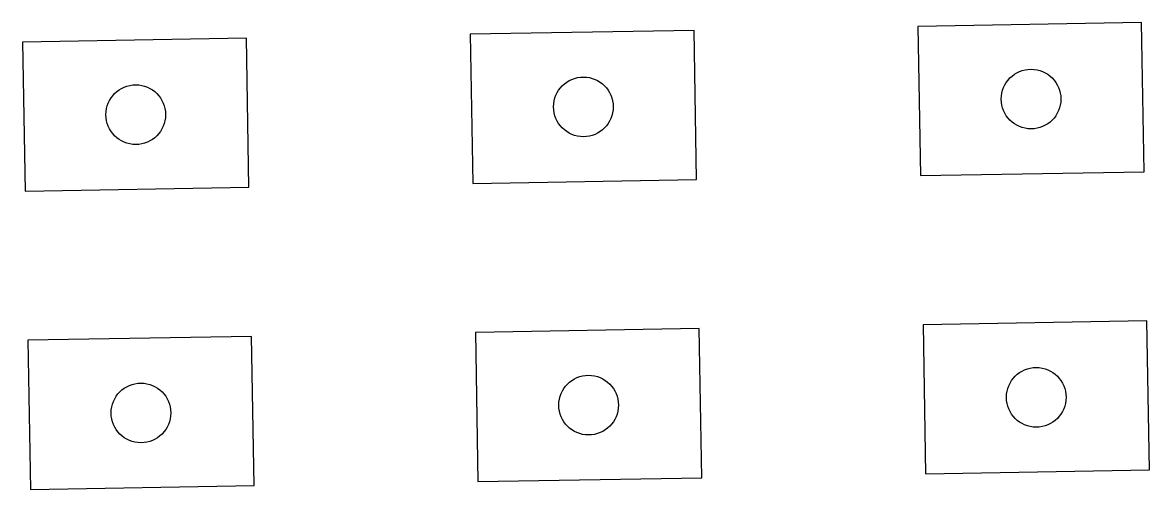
# Model space of a CAD drawing. Header units: millimetres. Extents: x 97 to 248, y 97 to 160.
import ezdxf

# ---------------------------------------------------------------- set-up
doc = ezdxf.new("R2010")
doc.units = ezdxf.units.MM

# ---------------------------------------------------------------- blocks, each defined once
blk = doc.blocks.new('TILE', base_point=(2, 3))
blk.add_lwpolyline([(0, 0), (30, 0), (30, 20), (0, 20)], close=True)
blk.add_circle((15, 10), 4)

msp = doc.modelspace()

# ---------------------------------------------------------------- block references
at = {"rotation": 1, "row_count": 2, "column_count": 3, "row_spacing": 40, "column_spacing": 60}
msp.add_blockref('TILE', (100, 100), dxfattribs=at)

doc.saveas('drawing.dxf')
